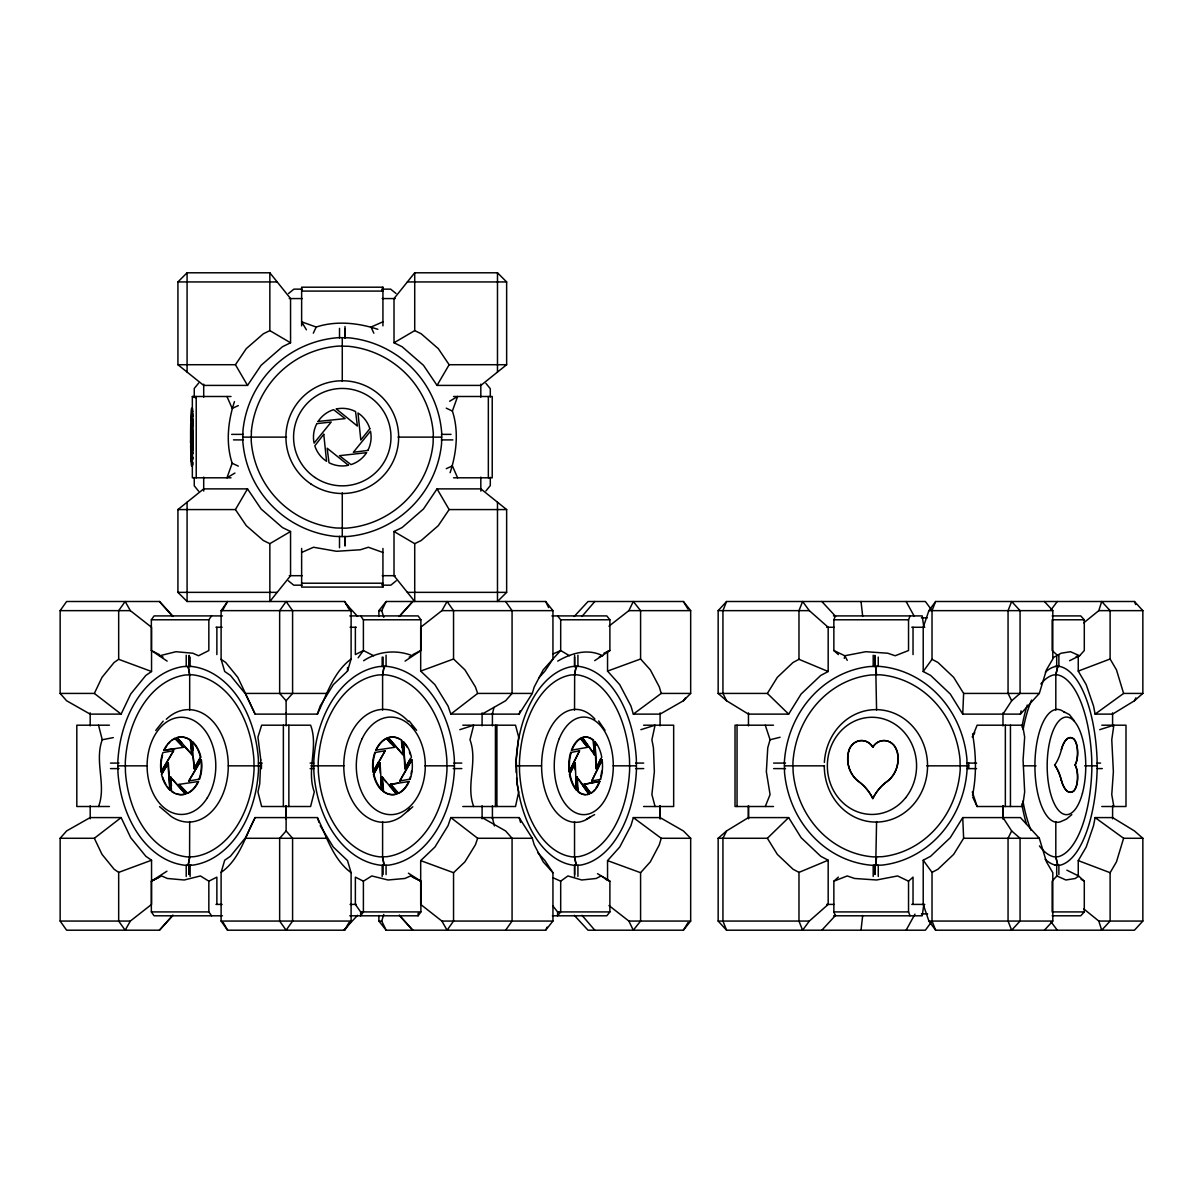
<?xml version="1.0" encoding="UTF-8"?>
<svg xmlns="http://www.w3.org/2000/svg" width="1203" height="1203" viewBox="0 0 1203 1203"><rect width="100%" height="100%" fill="white"/><g stroke="black" fill="none" stroke-linecap="round" stroke-linejoin="round"><path stroke-width="1.5" d="M1055.061 666.372L1059.347 666.372A103.458 40.917 90 0 1 1097.076 759.063L1097.136 769.755A103.458 40.917 -90 0 1 1060.475 865.122L1055.061 865.258M313.803 765.83L313.788 761.92A103.458 73.157 -90 0 1 379.336 666.537L386.885 666.372A103.458 73.157 -90 0 1 454.328 759.063L454.448 769.755A103.458 73.157 90 0 1 388.915 865.122L383.125 865.258M519.44 765.83L519.44 762.266A94.706 57.308 90 0 1 570.808 674.988L576.703 674.778A94.706 57.308 -90 0 1 629.515 759.649L629.65 769.409A94.706 57.308 90 0 1 578.282 856.686L572.387 856.897A94.706 57.308 90 0 1 519.576 772.025L519.455 765.83M876.581 710.101L875.724 666.387L879.333 666.372A103.458 95.022 -90 0 1 966.926 759.063L967.077 769.755A103.458 95.022 90 0 1 881.949 865.122L875.724 865.258L876.581 821.574M792.927 765.845L792.942 762.266A94.706 86.977 -90 0 1 870.897 674.988L879.859 674.778A94.706 86.977 90 0 1 960.024 759.649L960.22 769.409A94.706 86.977 -90 0 1 882.265 856.686L873.303 856.897A94.706 86.977 -90 0 1 793.138 772.025L792.957 765.845M342.269 381.381L342.269 337.682L338.344 337.667A103.458 103.458 0 0 0 242.976 430.358L242.795 441.05A103.458 103.458 0 0 0 335.487 536.418L342.269 536.553M342.269 492.869L342.269 536.568L346.178 536.598A103.458 103.458 0 0 0 441.561 443.892L441.727 433.215A103.458 103.458 0 0 0 349.035 337.832L342.269 337.712M190.736 423.621L190.721 423.862A28.812 1.023 90 0 0 190.63 443.11L191.307 443.11A28.812 1.023 90 0 1 191.397 423.862L191.924 422.027L191.412 423.621M192.089 409.005L192.856 426.057L192.525 418.569L190.781 421.426A28.812 1.023 90 0 1 191.322 409.682L192.014 409.606M191.442 421.621L191.457 421.426A28.812 1.023 90 0 1 191.909 410.659M192.51 452.674L192.495 452.869A28.812 1.023 90 0 1 191.954 464.614L191.533 455.681L193.187 452.674L191.427 455.726M192.54 450.674L192.029 452.268L192.555 450.418A28.812 1.023 90 0 0 192.645 431.185L193.322 430.975M190.63 443.321L191.247 422.027M191.924 422.027L191.337 445.832A28.812 1.023 90 0 0 191.758 461.29L191.082 461.29A28.812 1.023 90 0 1 190.66 445.832L191.653 434.298L191.833 462.719M192.029 452.268L192.615 428.448A28.812 1.023 90 0 0 192.194 413.005L192.871 413.005A28.812 1.023 90 0 1 193.036 416.524M192.194 412.885L192.3 439.997L193.082 436.238M192.706 452.268L193.082 439.501M876.581 856.882L875.724 865.258M1044.415 601.5L1052.805 610.643L1052.805 659.003L1046.445 669.86L1039.317 693.424L1020.46 714.116L962.731 714.116L963.633 693.424L953.663 677.334L937.964 662.477L932.024 659.319L932.024 610.643L935.633 601.5L1134.444 601.5L1142.85 610.643L1142.85 693.424L1134.444 700.763L1112.595 714.116L1095.106 714.116L1093.542 706.026L1086.204 684.657L1078.249 671.094L1078.249 656.778M972.535 733.845C976.114 754.176 976.671 775.168 972.535 795.303M189.683 821.574L189.578 858.19L188.164 865.258L185.397 865.303A103.458 73.157 -90 0 1 117.954 772.612L117.834 761.92A103.458 73.157 90 0 1 183.382 666.552L191.112 666.417M382.599 710.086L382.599 674.763L384.118 666.417L386.073 666.372L386.073 655.199M574.538 710.086L574.658 673.469L576.252 666.417L578.628 666.372A103.458 62.601 -90 0 1 636.342 759.063L636.447 769.755A103.458 62.601 90 0 1 580.357 865.122L573.891 865.303A103.458 62.601 90 0 1 516.598 777.98M1055.813 710.086L1055.813 674.763L1057.798 666.417L1058.881 666.372L1058.881 655.199M861.017 930.205L862.686 915.483M192.104 455.726L191.097 448.238L191.848 465.335A28.812 1.023 90 0 1 191.172 462.719L190.976 434.298M192.39 462.102L192.525 465.335A28.812 1.023 90 0 1 192.029 464.824M923.829 904.43L922.22 915.799L833.604 915.799M188.164 865.288L189.683 856.912L194.059 856.686A94.706 66.962 -90 0 0 254.074 769.409L253.923 759.649A94.706 66.962 90 0 0 192.209 674.778L185.322 674.988A94.706 66.962 90 0 0 125.292 762.266L125.443 772.025A94.706 66.962 -90 0 0 187.157 856.897L189.683 856.912M382.599 674.763L385.125 674.778A94.706 66.962 -90 0 1 446.839 759.649L446.99 769.409A94.706 66.962 -90 0 1 386.975 856.686L380.073 856.897A94.706 66.962 90 0 1 318.359 772.025L318.209 762.266A94.706 66.962 -90 0 1 378.223 674.988L382.599 674.793L384.118 666.387M844.311 658.387L844.807 655.755L865.829 651.71L887.769 653.229L895.167 655.755L908.536 650.537L908.536 619.786L910.07 615.906M1020.46 714.116L1021.091 710.883M1044.415 930.205L1052.805 921.062L1052.805 872.701L1046.445 861.844L1039.317 838.28L1020.46 817.589L962.731 817.589L950.265 837.694L930.641 856.265L923.212 860.22L923.212 904.43L928.896 921.062L935.633 930.205L1134.444 930.205L1142.85 921.062L1142.85 838.28L1134.444 830.942L1112.595 817.589L1095.106 817.589L1093.542 825.679L1086.204 847.047L1078.249 860.611L1078.249 876.716M1095.106 817.589L1123.602 838.28L1116.474 861.844L1110.113 872.701L1110.113 921.062L1101.707 930.205L1098.805 921.062L1083.723 908.866M574.538 674.763L576.252 666.387M98.541 725.198L102.24 739.755C94.18 761.71 106.691 785.228 98.541 806.506M1040.851 683.936A94.706 37.458 -90 0 1 1053.377 674.988L1055.813 674.793L1057.798 666.387M492.388 714.116L493.982 707.439M765.273 725.198L770.07 739.755L767.755 747.815L766.356 771.709L770.07 794.597L765.273 806.506M221.111 872.386L224.705 860.22L230.435 856.265L245.532 837.694L255.126 817.589L317.381 817.589C326.84 836.927 333.02 859.243 351.111 872.701L351.111 921.062L344.644 930.205L227.578 930.205L221.111 921.062L221.111 872.386C239.502 859.619 245.201 836.476 255.126 817.589M378.885 616.222L378.885 610.643L386.163 601.5L545.651 601.5L552.944 610.643L552.944 659.003L543.2 669.86L534.222 686.943L532.297 693.424L477.651 693.424L475.426 686.943L464.929 669.86L453.546 659.003L453.546 610.643L447.08 601.5L441.892 610.643L420.689 627.274L420.689 671.094L434.915 684.657L448.042 706.026L450.824 714.116L519.14 714.116L520.102 710.883M574.237 915.288L588.041 930.205L683.394 930.205L690.672 921.062L690.672 838.28L683.394 830.942L660.086 817.589L633.334 817.589L630.943 825.679L619.71 847.047L607.545 860.611L607.545 880.416M633.334 817.589L661.229 838.28L659.319 844.762L650.327 861.844L640.582 872.701L640.582 921.062L633.304 930.205L628.868 921.062L608.974 905.543M222.39 610.643L227.578 601.5L221.111 610.643L221.111 659.319L224.705 671.5L230.435 675.439L245.532 694.011L255.126 714.116L317.381 714.116L320.178 706.026L333.306 684.657L347.517 671.094L351.111 659.003L351.111 610.643L344.644 601.5L187.082 601.5L177.924 592.357L177.924 509.576L203.698 488.884L247.517 488.884L261.096 508.989L282.449 527.561L290.555 531.5L290.555 575.726L269.848 601.5L269.848 543.681L290.555 531.5M537.636 852.476L544.944 860.611L552.944 872.701L552.944 921.062L545.651 930.205L386.163 930.205L381.727 921.062L383.787 914.415M1083.723 622.838L1098.805 610.643L1101.707 601.5L1110.113 610.643L1110.113 659.003L1116.474 669.86L1123.602 693.424L1095.106 714.116M190.766 421.621L191.743 418.614M234.45 401.607C227.984 421.276 225.623 443.305 232.179 463.245L226.961 477.802L234.946 473.035M450.117 472.689C456.584 453.02 458.944 430.975 452.388 411.05L457.606 396.494L449.621 401.246M579.53 750.732L570.628 752.582A28.812 16.601 -90 0 0 569.124 771.815L579.53 750.732L569.154 772.025M571.38 750.326L571.455 750.131A28.812 16.601 -90 0 1 580.357 738.386L587.56 747.319L571.996 750.131A28.812 16.601 -90 0 1 580.914 738.386L581.079 738.311M599.35 781.379L583.726 784.386L590.929 793.318A28.812 16.601 -90 0 0 599.831 781.574L599.274 781.574A28.812 16.601 -90 0 1 596.056 787.905M600.102 779.138L600.658 779.138A28.812 16.601 -90 0 0 602.162 759.89L591.756 780.973L602.132 759.679M935.633 601.5L928.896 610.643L923.212 627.274L923.212 671.5L930.641 675.439L950.265 694.011L962.731 714.116M317.381 714.116C326.84 694.778 333.02 672.462 351.111 659.003M532.297 838.28L519.14 817.589L450.824 817.589L448.042 825.679L434.915 847.047L420.689 860.611L420.689 904.43L441.892 921.062L447.08 930.205L453.546 921.062L453.546 872.701L464.929 861.844L475.426 844.762L477.651 838.28L532.297 838.28L534.222 844.762L543.2 861.844L552.944 872.701M381.667 290.645L382.93 287.201L301.637 287.201L301.637 325.863M726.567 601.5L722.943 610.643L722.943 693.424L726.567 700.763L748.416 714.116L788.657 714.116L801.123 694.011L820.747 675.439L828.175 671.5L828.175 627.274L809.333 610.643L802.596 601.5L798.972 610.643L798.972 659.319L793.033 662.477L777.333 677.334L767.364 693.424L718.161 693.424L718.161 610.643L726.567 601.5L925.378 601.5L931.152 609.335M838.356 654.582L833.859 650.537L833.859 619.786L835.393 615.906M385.155 750.732L374.795 752.582A28.812 19.639 -90 0 0 373.02 771.815L385.155 750.732L380.058 760.085M375.697 750.326L375.772 750.131A28.812 19.639 -90 0 1 386.298 738.386L394.659 747.319L376.268 750.131A28.812 19.639 -90 0 1 386.795 738.386L386.99 738.311M409.246 781.379L409.17 781.574A28.812 19.639 -90 0 1 398.644 793.318L390.283 784.386L408.674 781.574A28.812 19.639 -90 0 1 398.148 793.318L397.952 793.394M399.772 780.973L410.148 779.138A28.812 19.639 -90 0 0 411.922 759.89L399.772 780.973L411.892 759.679M173.608 750.732L162.901 752.582A28.812 20.376 90 0 0 161.037 771.815L173.608 750.732L161.082 772.025M163.819 750.326L163.909 750.131A28.812 20.376 90 0 1 174.826 738.386L183.473 747.319L163.819 750.326L175.052 748.642M164.3 750.326L164.375 750.131A28.812 20.376 90 0 1 166.871 745.725M198.615 781.379L198.525 781.574A28.812 20.376 90 0 1 187.608 793.318L178.961 784.386L198.059 781.574A28.812 20.376 90 0 1 187.127 793.318L186.916 793.394M188.811 780.973L199.533 779.138A28.812 20.376 90 0 0 201.382 759.89L188.811 780.973L201.352 759.679M569.485 774.266L575.245 763.003L576.312 789.995A28.812 16.601 -90 0 1 569.53 774.552L575.245 763.003M596.041 768.702L594.974 741.71A28.812 16.601 -90 0 1 601.756 757.168L596.041 768.702L600.492 759.048M313.306 333.186L316.194 327.051C336.118 320.494 358.148 322.84 377.832 329.306M173.021 616.417L159.578 601.5L66.616 601.5L60.15 610.643L60.15 693.424L94.345 693.424L102.014 677.334L114.105 662.477L118.676 659.319L151.548 671.5L151.548 627.274L130.345 610.643L125.157 601.5L118.676 610.643L118.676 659.319M60.15 693.424L66.616 700.763L90.135 714.116L121.127 714.116L130.706 694.011L145.819 675.439L151.548 671.5M383.787 617.304L381.727 610.643L386.163 601.5M608.974 626.161L628.868 610.643L633.304 601.5L640.582 610.643L640.582 659.003L650.327 669.86L659.319 686.943L661.229 693.424L633.334 714.116L630.943 706.026L619.71 684.657L607.545 671.094L607.545 651.289M545.651 930.205L547.139 927.167M726.567 930.205L718.161 921.062L718.161 838.28L767.364 838.28L777.333 854.371L793.033 869.228L798.972 872.386L798.972 921.062L802.596 930.205L809.333 921.062L828.175 904.43L828.175 860.22L820.747 856.265L801.123 837.694L788.657 817.589L748.416 817.589L726.567 830.942L722.943 838.28L722.943 921.062L726.567 930.205L925.378 930.205L931.152 922.37M1011.663 830.942L1008.054 838.28L1008.054 921.062L1011.663 930.205L1020.069 921.062L1020.069 838.28L1011.663 830.942L1002.971 817.589M1134.444 700.763L1135.903 697.83M373.05 772.025L378.75 761.574M373.456 774.266L380.088 763.003L381.637 790.115A28.812 19.639 -90 0 1 373.501 774.552L380.088 763.003M404.855 768.702L403.426 741.71A28.812 19.639 -90 0 1 411.441 757.168L404.855 768.702L410.118 759.048M974.776 732.642L972.325 737.108L977.122 725.198L1022.61 725.198L1024.67 737.108L1023.076 759.995L1024.67 791.95L1022.61 806.506L977.122 806.506L972.656 796.987M906.115 930.205L914.987 914.1M161.503 774.266L168.345 763.003L169.999 790.115A28.812 20.376 90 0 1 161.548 774.552L168.345 763.003M194.074 768.702L200.405 757.168A28.812 20.376 90 0 0 192.089 741.71L194.074 768.702L200.886 757.168A28.812 20.376 90 0 0 192.57 741.71L191.954 741.589M60.15 838.28L66.616 830.942L90.135 817.589L121.127 817.589L130.706 837.694L145.819 856.265L151.548 860.22L151.548 904.43L130.345 921.062L125.157 930.205L118.676 921.062L118.676 872.386L114.105 869.228L102.014 854.371L94.345 838.28L60.15 838.28L60.15 921.062L66.616 930.205L159.578 930.205L173.021 915.288M344.644 930.205L348.975 922.581M177.924 509.576L235.427 509.576L247.517 488.884M437.05 385.411L449.14 364.72L506.643 364.72L506.643 281.938L497.486 272.795L414.719 272.795L394.013 298.57L394.013 342.78L402.118 346.735L423.471 365.306L437.05 385.411L480.869 385.411L506.643 364.72M683.394 930.205L688.011 922.581M962.731 817.589L963.633 838.28L953.663 854.371L937.964 869.228L932.024 872.386L932.024 921.062L935.633 930.205M519.14 714.116L532.297 693.424M1002.971 714.116L1011.663 700.763L1020.069 693.424L1020.069 610.643L1011.663 601.5L1008.054 610.643L1008.054 693.424L1011.663 700.763M552.944 659.003L544.944 671.094L538.854 677.875M177.924 364.72L235.427 364.72L246.284 348.629L263.382 333.772L269.848 330.614L290.555 342.78L290.555 298.57L269.848 272.795L187.082 272.795L177.924 281.938L177.924 364.72L203.698 385.411L247.517 385.411L261.096 365.306L282.449 346.735L290.555 342.78M497.486 502.237L497.486 601.5L506.643 592.357L506.643 509.576L480.869 488.884L437.05 488.884L423.471 508.989L402.118 527.561L394.013 531.5L394.013 575.726L414.719 601.5L414.719 543.681L394.013 531.5M506.643 509.576L449.14 509.576L438.283 525.666L421.185 540.523L414.719 543.681M167.142 661.124L151.352 650.537L151.352 619.786L154.089 615.906L222.45 615.906M163.037 657.079L159.773 655.755L175.954 651.71L192.841 653.229L198.54 655.755L208.841 650.537L208.841 619.786L211.578 615.906M349.787 915.799L418.133 915.799L420.885 911.919L420.885 881.182L408.403 873.198M505.606 930.205L512.072 921.062L512.072 838.28L505.606 830.942L482.087 817.589M358.163 657.785L363.396 650.537L363.396 619.786L360.659 615.906M923.212 671.5L932.024 659.319M1050.866 610.086L1057.287 601.5M633.334 714.116L660.086 714.116L683.394 700.763L685.605 697.83M597.515 873.664L609.891 881.182L609.891 911.919L606.793 915.799L552.357 915.799M155.728 730.462L163.187 721.123M198.645 383.08L194.254 388.479L194.254 396.795M485.922 490.959L490.298 485.576L490.298 477.305M581.981 616.417L594.808 601.5M286.119 700.763L292.585 693.424L292.585 610.643L286.119 601.5L279.652 610.643L279.652 693.424L286.119 700.763L286.119 714.116M286.119 830.942L279.652 838.28L279.652 921.062L286.119 930.205L292.585 921.062L292.585 838.28L286.119 830.942L286.119 817.589M399.456 616.417L412.885 601.5M159.337 930.205L172.766 915.288M399.201 616.417L412.659 601.5M1066.866 870.175L1078.55 875.949L1084.294 881.182L1084.294 911.919L1080.73 915.799L1052.159 915.799M553.305 658.507L560.688 650.537L560.688 619.786L557.606 615.906M821.844 930.205L835.634 915.288M574.237 616.417L588.041 601.5L683.394 601.5L690.672 610.643L690.672 693.424L683.394 700.763M343.787 930.205L357.592 915.288M767.364 838.28L788.657 817.589M412.809 806.792L401.17 816.626A56.466 39.925 -90 0 1 350.81 797.86A56.466 39.925 -90 0 1 356.404 724.642A56.466 39.925 -90 0 1 408.449 721.544M835.393 915.799L833.859 911.919L833.859 881.182L838.356 877.137M910.07 915.799L908.536 911.919L908.536 881.182L913.032 877.137L913.032 904.43M718.161 838.28L726.567 830.942M1071.813 814.596L1066.505 819.078L1061.497 821.288A56.466 22.331 90 0 1 1034.971 761.875A56.466 22.331 90 0 1 1064.535 712.477M288.54 293.502L293.923 289.141L302.179 289.141M396.238 580.778L390.84 585.169L382.554 585.169M1052.76 657.906L1061.091 653.229L1070.535 651.71L1079.587 655.755L1084.294 650.537L1084.294 619.786L1080.73 615.906L1052.159 615.906M1078.55 875.949L1075.362 878.476L1065.903 879.995L1056.851 875.949L1052.144 881.182L1052.144 911.919L1084.294 911.919M94.345 838.28L121.127 817.589M450.824 714.116L477.651 693.424M405.08 661.124L420.885 650.537L420.885 619.786L418.133 615.906L349.787 615.906M551.906 615.906L606.793 615.906L609.891 619.786L609.891 650.537L594.703 660.642M552.643 905.679L557.606 911.919L557.606 915.799L560.688 911.919L560.688 881.182L567.906 875.949L581.741 879.995L596.207 878.476L601.079 875.949L609.891 881.182L605.365 879.152M166.946 871.198L151.352 881.182L151.352 911.919L154.089 915.799L222.45 915.799M363.396 881.182L355.366 877.137L355.366 904.43L360.659 911.919L360.659 915.799L363.396 911.919L363.396 881.182L371.817 875.949L387.998 879.995L404.9 878.476L410.584 875.949L420.885 881.182L412.855 877.137M394.013 342.78L414.719 330.614L421.185 333.772L438.283 348.629L449.14 364.72M482.087 714.116L505.606 700.763L512.072 693.424L512.072 610.643L505.606 601.5M586.508 819.078L594.628 814.596M557.711 661.124C571.305 653.169 587.665 648.191 602.673 655.755L599.35 656.748M412.855 654.582L420.885 650.537M159.382 877.137L151.352 881.182L161.638 875.949L167.337 878.476L184.224 879.995L200.405 875.949L208.841 881.182L208.841 911.919L211.578 915.799M208.841 881.182L216.871 877.137L216.871 904.43M363.637 660.718C378.103 651.199 396.343 649.349 412.464 655.755L409.2 657.079M1069.557 660.718L1079.587 655.755L1076.144 656.477M238.314 405.606L232.179 408.403L226.961 396.494M446.253 468.689L452.388 465.892L457.606 477.802M581.816 737.725L581.936 737.665A28.812 16.601 -90 0 1 593.019 740.281L594.628 754.762L582.478 737.665A28.812 16.601 -90 0 1 593.575 740.281L593.711 740.431M585.56 794.672A28.812 16.601 -90 0 1 577.711 791.424L576.658 776.943L588.793 794.04A28.812 16.601 -90 0 1 587.184 794.491M590.207 793.394L590.372 793.318A28.812 16.601 -90 0 0 591.906 792.341M589.47 793.995L589.35 794.04A28.812 16.601 -90 0 1 578.267 791.424L577.575 791.273M553.154 653.906L560.688 650.537L569.5 655.755M603.861 653.229L609.891 650.537M382.93 321.818L371.02 327.051L373.832 333.186M301.637 552.463L313.547 547.245L336.434 551.29L360.329 549.771L368.374 547.245L382.93 552.463M798.972 872.386L828.175 860.22M833.859 881.182L847.228 875.949L854.626 878.476L876.581 879.995L897.588 875.949L908.536 881.182M388.013 737.725L388.659 737.665A28.812 19.639 -90 0 1 401.772 740.281L403.02 754.762L388.163 737.665A28.812 19.639 -90 0 1 399.516 739.108M396.915 793.995L396.283 794.04A28.812 19.639 -90 0 1 383.171 791.424L381.922 776.943L396.779 794.04A28.812 19.639 -90 0 1 383.667 791.424L383.005 791.273M1078.249 671.094L1110.113 659.003M176.615 737.725L176.766 737.665A28.812 20.376 90 0 1 190.36 740.281L192.149 754.762L177.247 737.665A28.812 20.376 90 0 1 190.841 740.281L191.021 740.431M175.503 738.311L175.307 738.386A28.812 20.376 90 0 0 171.638 740.612M185.818 793.995L185.187 794.04A28.812 20.376 90 0 1 171.593 791.424L170.285 776.943L185.668 794.04A28.812 20.376 90 0 1 175.773 793.529M118.676 872.386L151.548 860.22M420.689 671.094L453.546 659.003M607.545 671.094L640.582 659.003M459.802 729.68L473.681 725.198L469.997 739.755C478.057 761.71 465.546 785.228 473.681 806.506M1099.722 729.68L1113.843 725.198L1111.767 739.755L1113.376 771.709L1111.767 794.597L1113.843 806.506M640.868 729.68L655.064 725.198L651.906 739.755L653.44 747.815L654.357 771.709L651.906 794.597L655.064 806.506M770.07 739.755L780.115 737.244M102.24 739.755L113.308 737.604M591.756 780.973L600.568 779.379M583.726 784.386L599.891 781.379M390.283 784.386L398.404 783.063M1039.452 845.904A94.706 37.458 -90 0 0 1054.399 856.897L1058.264 856.686A94.706 37.458 -90 0 0 1091.843 769.409L1091.753 759.649A94.706 37.458 -90 0 0 1057.226 674.778L1055.813 674.763M577.921 655.199L577.921 666.372L572.162 666.537A103.458 62.601 -90 0 0 516.072 761.92L516.177 772.612M877.378 666.387L869.513 666.552A103.458 95.022 -90 0 0 784.371 761.92L784.536 772.612A103.458 95.022 90 0 0 872.13 865.303L874.852 865.303L874.852 874.506M1045.106 859.228A103.458 40.917 -90 0 0 1056.249 865.303L1057.798 865.273L1055.813 856.912L1055.813 821.574M574.538 821.574L574.538 856.912L576.252 865.273L574.598 865.303L574.598 876.476M189.683 710.101L189.683 674.763L188.164 666.387L190.931 666.372A103.458 73.157 90 0 1 258.374 759.063L258.495 769.755A103.458 73.157 -90 0 1 192.946 865.122L190.119 865.258L190.119 876.446M313.818 765.83L313.908 772.612A103.458 73.157 90 0 0 381.351 865.303L384.118 865.273L382.599 856.912L382.599 821.574M877.378 865.288L873.198 865.303L873.198 876.476M177.924 281.938L277.201 281.938M407.366 281.938L506.643 281.938M382.389 289.141L390.644 289.141L396.028 293.502M301.637 291.081L382.93 291.081M289.276 298.57L302.299 298.57M382.223 298.57L395.246 298.57M231.006 477.802L192.345 477.802L192.345 396.494L231.006 396.494M453.561 396.494L492.222 396.494L492.222 477.802L453.561 477.802M191.427 408.96A28.812 1.023 90 0 1 192.119 411.576L192.976 439.997M231.668 434.373L243.096 434.373M441.471 434.373L451.035 434.373M242.826 437.125L286.525 437.125M398.013 437.125L441.712 437.125M233.487 439.877L243.096 439.922M441.471 439.922L452.869 439.892M191.939 464.689L192.63 464.614A28.812 1.023 90 0 0 192.811 462.388M289.276 575.696L302.299 575.696M382.223 575.696L395.246 575.696M301.637 583.214L382.93 583.214M302.013 585.169L293.727 585.169L288.329 580.778M382.93 548.418L382.93 587.094L301.637 587.094L301.637 548.418M177.924 592.357L277.201 592.357M407.366 592.357L506.643 592.357M60.15 610.643L130.345 610.643M221.111 610.643L351.111 610.643M378.885 610.643L381.727 610.643M441.892 610.643L552.944 610.643M628.868 610.643L690.672 610.643M718.161 610.643L809.333 610.643M928.896 610.643L1052.805 610.643M1098.805 610.643L1142.85 610.643M833.453 615.906L922.22 615.906L923.829 627.274M921.423 617.846L927.348 617.846M151.352 619.786L208.841 619.786M363.396 619.786L420.885 619.786M560.688 619.786L609.891 619.786M833.859 619.786L908.536 619.786M1084.294 619.786L1052.144 619.786L1052.144 650.537L1057.903 655.755M215.969 627.274L222.134 627.274M350.103 627.274L356.314 627.274M826.656 627.274L834.1 627.274M911.769 627.274L924.791 627.274M221.111 659.319L225.698 662.477L237.773 677.334L245.457 693.424L327.005 693.424M661.229 693.424L690.672 693.424M963.633 693.424L1039.317 693.424M1123.602 693.424L1142.85 693.424M109.443 725.198L76.812 725.198L76.812 806.506L109.443 806.506M462.794 725.198L515.516 725.198L518.673 737.108L516.222 759.995L517.14 783.89L518.673 791.95L515.516 806.506L462.794 806.506M643.575 725.198L673.665 725.198L673.665 806.506L643.575 806.506M773.499 725.198L735.018 725.198L735.018 806.506L773.499 806.506M1101.798 725.198L1125.993 725.198L1125.993 806.506L1101.798 806.506M1073.362 738.747L1073.542 738.747A14.616 5.789 -90 0 1 1077.617 750.612A14.616 5.789 -90 0 1 1075.091 764.958A14.616 5.789 90 0 1 1077.437 779.303A14.616 5.789 90 0 1 1073.362 791.168L1073.542 791.168A14.616 5.789 90 0 0 1077.617 779.303A14.616 5.789 90 0 0 1075.091 764.958A14.616 5.789 90 0 0 1077.437 750.612A14.616 5.789 90 0 0 1073.362 738.747A27.489 10.872 -90 0 0 1061.272 749.68L1061.437 749.68A27.489 10.872 90 0 1 1073.542 738.747M872.776 747.108L872.852 747.108A14.616 13.428 90 0 1 886.04 740.717A14.616 13.428 90 0 1 896.927 751.003A27.489 25.248 -90 0 1 886.897 781.604A47.789 43.894 90 0 0 872.852 798.521L872.776 798.521A47.789 43.894 -90 0 0 858.747 781.604A27.489 25.248 90 0 1 848.701 751.003A14.616 13.428 90 0 1 859.604 740.717A14.616 13.428 90 0 1 872.776 747.108A14.616 13.428 90 0 1 885.964 740.717A14.616 13.428 90 0 1 896.852 751.003L896.927 751.003M183.473 747.319L175.036 738.311M185.051 747.274L192.149 754.762M587.56 747.319L580.523 738.311M848.701 751.003L848.792 751.003A14.616 13.428 -90 0 1 859.679 740.717A14.616 13.428 -90 0 1 872.852 747.108M374.9 752.326L375.291 752.582A28.812 19.639 -90 0 0 373.501 771.815L373.547 772.025M570.718 752.326L571.184 752.582A28.812 16.601 -90 0 0 569.666 771.815L569.711 772.025M193.142 756.792L194.555 768.702M110.465 763.093L119.007 763.093M258.465 763.078L262.149 763.078M310.103 763.078L313.788 763.078M453.877 763.078L461.802 763.078M635.74 763.078L643.695 763.078M773.604 763.093L785.499 763.078M967.032 763.078L976.61 763.078M1097.121 763.078L1100.565 763.078M1061.437 749.68A47.789 18.902 90 0 1 1054.745 764.958L1054.565 764.958A47.789 18.902 90 0 1 1061.272 780.236A27.489 10.872 90 0 0 1073.362 791.168M117.849 765.845L147.383 765.845M228.314 765.845L261.427 765.845L261.442 768.597M310.87 765.83L343.968 765.83M424.9 765.83L454.433 765.83M516.087 765.83L541.485 765.83M613.109 765.83L636.432 765.83M784.401 765.845L824.551 765.845M926.746 765.845L968.716 765.845L968.731 768.597M1023.392 765.83L1036.009 765.83M1084.625 765.83L1097.136 765.83M110.481 768.597L119.037 768.597M310.133 768.597L313.818 768.597M453.275 768.582L461.832 768.582M635.74 768.627L643.725 768.582M773.634 768.597L785.499 768.627M967.077 768.597L976.61 768.627M1097.136 768.582L1102.294 768.582M199.427 779.379L199.066 779.138A28.812 20.376 90 0 0 200.916 759.89L200.871 759.679M410.043 779.379L409.652 779.138A28.812 19.639 -90 0 0 410.449 776.567M1061.272 780.236L1061.437 780.236A27.489 10.872 -90 0 0 1073.542 791.168M886.822 781.604L886.897 781.604A47.789 43.894 -90 0 0 872.776 798.521M178.961 784.386L187.397 793.394M582.598 784.431L576.658 776.943M171.412 791.273L172.059 791.424A28.812 20.376 90 0 0 173.879 792.612M245.457 838.28L327.005 838.28M661.229 838.28L690.672 838.28M963.633 838.28L1039.317 838.28M1123.602 838.28L1142.85 838.28M215.969 904.4L222.134 904.43M350.103 904.43L356.314 904.4M826.656 904.4L834.1 904.4M911.769 904.4L924.806 904.4M151.352 911.919L208.841 911.919M360.659 911.919L420.885 911.919M557.606 911.919L609.891 911.919M833.859 911.919L908.536 911.919M921.438 913.874L927.588 913.874M60.15 921.062L130.345 921.062M221.111 921.062L351.111 921.062M378.885 915.483L378.885 921.062L381.727 921.062M441.892 921.062L552.944 921.062M628.868 921.062L690.672 921.062M718.161 921.062L809.333 921.062M928.896 921.062L1052.805 921.062M1098.805 921.062L1142.85 921.062M316.194 327.051L301.637 321.818L306.389 329.802M607.545 860.611L640.582 872.701M192.345 396.494L195.773 397.757M420.689 860.611L453.546 872.701M1078.249 860.611L1110.113 872.701M798.972 659.319L828.175 671.5M553.154 877.799L560.688 881.182M446.253 408.163L452.388 411.05M232.179 463.245L238.314 466.117M833.859 650.537L844.807 655.755L847.243 660.357M269.848 543.681L263.382 540.523L246.284 525.666L235.427 509.576M151.352 650.537L159.382 654.582M373.682 655.755L363.396 650.537L355.366 654.582L355.366 627.274M1063.948 711.785L1069.422 714.612L1074.429 720.943M1081.076 879.303L1084.294 881.182M450.824 817.589L477.651 838.28M94.345 693.424L121.127 714.116M170.48 790.115L170.345 789.995A28.812 20.376 90 0 1 167.217 786.476M169.864 789.995L167.879 763.003M402.81 741.589L402.93 741.71A28.812 19.639 -90 0 1 407.246 747.304M382.133 790.115L382.013 789.995A28.812 19.639 -90 0 1 373.998 774.552L373.953 774.266M381.516 789.995L380.749 778.296M718.161 693.424L726.567 700.763M159.533 806.611L171.112 816.401A56.225 39.759 -90 0 0 228.179 761.89A56.225 39.759 -90 0 0 166.27 719.259M767.364 693.424L788.657 714.116M578.117 791.273L577.199 776.943M821.844 601.5L835.634 616.417M346.299 604.207L357.592 616.417M399.201 915.288L412.659 930.205M159.337 601.5L172.766 616.417M399.456 915.288L412.885 930.205M177.097 737.725L181.909 743.183M170.285 776.943L185.337 793.995M581.981 915.288L594.808 930.205M388.509 737.725L403.02 754.762M386.494 738.311L390.885 743.454M390.78 784.386L398.449 793.394M381.922 776.943L386.178 781.935M389.456 785.8L396.434 793.995M485.922 383.336L490.298 388.704L490.298 396.99M198.645 491.215L194.254 485.801L194.254 477.501M409.14 720.943L416.629 730.326M378.885 921.062L386.163 930.205M1050.866 921.618L1057.287 930.205M923.212 860.22L932.024 872.386M582.357 737.725L594.628 754.762M584.282 784.386L590.763 793.394M583.019 785.8L588.914 793.995M598.628 720.943L605.034 730.326M320.178 825.679L333.306 847.047L347.517 860.611L351.111 872.701M683.394 601.5L688.011 609.124M437.05 488.884L449.14 509.576M235.427 364.72L247.517 385.411M344.644 601.5L348.975 609.124M223.262 922.581L227.578 930.205M906.115 601.5L914.1 615.996M545.651 601.5L548.613 607.59M245.457 693.424L255.126 714.116M1134.444 601.5L1135.662 604.553M381.667 583.65L382.93 587.094M317.381 817.589L319.051 822.446M972.325 791.95L977.122 806.506M519.14 817.589L520.583 822.446M1057.798 865.258L1055.813 856.882M492.388 817.589L494.373 825.935M576.252 865.258L574.538 856.882M384.118 865.258L382.599 856.882M188.164 666.417L189.683 674.793M161.563 772.025L161.518 771.815A28.812 20.376 90 0 1 162.54 755.153M601.575 759.679L601.605 759.89A28.812 16.601 -90 0 1 601.876 762.687M570.042 774.266L570.087 774.552A28.812 16.601 -90 0 0 576.854 789.995M875.724 666.417L876.581 674.793M861.017 601.5L862.686 616.222M192.435 741.589L193.097 750.04M190.54 740.431L191.668 754.762M170.766 776.943L171.473 785.905M403.306 741.589L405.351 768.702M401.441 740.431L401.982 747.604M382.419 776.943L383.501 791.273M379.592 763.003L380.374 773.213M594.868 741.589L596.598 768.702M593.741 749.394L594.071 754.762M574.688 763.003L575.124 769.815M575.666 778.296L576.417 790.115M192.796 411.576L192.796 411.727A28.812 1.023 90 0 0 192.194 408.509M192.119 411.576L192.179 426.057M1112.595 712.853L1112.595 725.875M1112.61 805.799L1112.595 818.822M1058.881 865.258L1058.881 874.566M1056.7 657.094L1056.7 666.417L1055.121 666.537A103.458 40.917 90 0 0 1045.392 672.146M1056.7 865.303L1056.7 876.476M1010.445 725.198L1010.445 806.506M1005.347 725.198L1005.347 806.506M1002.986 712.853L1002.986 725.875M968.686 763.078L968.686 765.845M913.032 627.274L913.032 654.582M878.25 657.064L878.25 666.372M878.265 865.258L878.265 876.446M874.837 666.417L874.837 655.379L874.792 666.657M874.792 865.047L874.792 874.31M873.198 655.244L873.198 666.417M748.461 712.853L748.461 725.875M737.048 725.198L737.048 806.506M660.101 712.853L660.086 725.875M577.921 865.258L577.921 876.431M574.613 655.334L574.613 666.657M574.613 865.047L574.613 874.461M574.583 657.094L574.583 666.417M497.486 272.795L497.486 372.058M496.914 725.198L496.914 806.506M495.425 725.198L495.425 806.506M492.418 712.853L492.418 725.875M492.418 805.799L492.418 818.822M488.343 396.494L488.343 477.802M482.102 712.853L482.087 725.875M482.102 805.799L482.102 818.822M480.824 384.148L480.824 397.17M480.824 477.08L480.824 491.08M418.133 913.212L418.133 915.799M414.719 272.795L414.719 330.614M386.073 865.258L386.073 874.566M383.125 657.169L383.125 666.657M383.125 865.047L383.125 874.461M382.93 287.201L382.93 325.863M382.178 657.094L382.178 666.417M382.178 865.303L382.178 876.476M347.517 667.515L347.517 671.094M345.05 328.69L345.05 337.953M345.05 536.343L345.05 545.606M345.02 326.524L345.02 337.712M345.02 536.598L345.02 545.906M339.517 328.359L339.517 337.953M339.517 536.343L339.502 547.726M288.855 725.198L288.855 806.506M286.149 712.853L286.149 725.875M283.367 725.198L283.367 806.506M269.848 272.795L269.848 330.614M261.412 763.078L261.412 765.845M216.871 627.274L216.871 654.582M203.698 384.148L203.698 397.17M203.698 477.08L203.698 491.08M196.224 396.494L196.224 477.802M190.119 657.064L190.119 666.372M189.157 666.417L189.157 655.379L189.112 666.657M189.157 874.506L189.157 865.303L191.112 865.288L186.224 865.303L186.224 876.476M189.112 865.047L189.112 874.31M187.082 272.795L187.082 372.058M187.082 502.237L187.082 601.5M186.224 655.244L186.224 666.417M90.18 712.853L90.195 725.875M90.195 805.799L90.195 818.822M1021.933 727.078A103.458 40.917 90 0 1 1027.227 705.108M1023.151 729.514A94.706 37.458 -90 0 1 1031.542 700.086M1026.415 823.905A103.458 40.917 -90 0 1 1021.798 803.89M1031.031 830.341A94.706 37.458 -90 0 1 1022.956 801.093M824.371 762.461A56.225 51.639 -90 0 1 903.438 718.281A56.225 51.639 -90 0 1 900.987 815.002A56.225 51.639 -90 0 1 824.281 766.161M1054.745 764.958A47.789 18.902 -90 0 1 1061.437 780.236M872.852 798.521A47.789 43.894 -90 0 0 858.822 781.604A27.489 25.248 90 0 1 848.792 751.003M897.107 751.003A27.489 25.248 90 0 1 887.077 781.604M595.741 743.364A28.812 16.601 -90 0 1 596.959 745.243M601.695 771.138A28.812 16.601 -90 0 1 600.778 776.567M594.748 789.619A28.812 16.601 -90 0 1 593.365 791.108M590.733 816.626A56.466 34.165 -90 0 1 541.696 761.875A56.466 34.165 -90 0 1 594.899 719.063M193.051 457.275A28.812 1.023 90 0 1 192.976 459.2M165.864 784.401A28.812 20.376 90 0 1 162.721 777.198M168.345 743.8A28.812 20.376 90 0 1 169.939 742.086M409.426 751.965A28.812 19.639 -90 0 1 410.268 754.507M411.531 771.138A28.812 19.639 -90 0 1 411.08 773.89M411.802 725.77A56.466 39.925 -90 0 1 413.847 728.838M409.862 808.491A56.466 39.925 -90 0 1 407.546 811.138M286.149 805.799L286.149 818.822L286.149 805.799M660.101 805.799L660.101 818.822L660.101 805.799M748.461 805.799L748.461 818.822L748.477 805.799M1002.986 805.799L1002.986 818.822L1002.986 805.799M251.412 430.945L251.201 440.704A94.706 94.706 0 0 0 336.073 527.982L345.832 528.192A94.706 94.706 0 0 0 433.11 443.321L433.321 433.561A94.706 94.706 0 0 0 348.449 346.284L338.69 346.073A94.706 94.706 0 0 0 251.412 430.945M260.795 759.995L259.728 783.89L257.938 791.95L261.637 806.506L310.6 806.506L314.284 791.95C306.224 770.01 318.735 746.477 310.6 725.198L261.637 725.198L257.938 737.108L260.795 759.995M316.855 423.621L316.705 423.862A28.812 28.812 0 0 0 314.088 443.11L331.201 422.027L316.855 423.621M318.133 421.426L345.141 418.614L333.592 409.682A28.812 28.812 0 0 0 318.133 421.426M366.539 452.674L366.434 452.869A28.812 28.812 0 0 1 350.975 464.614L339.426 455.681L366.539 452.674M367.862 450.418L353.366 452.268L370.479 431.185A28.812 28.812 0 0 1 367.862 450.418M323.757 434.298L314.81 445.832A28.812 28.812 0 0 0 326.569 461.29L323.757 434.298M369.832 428.734L360.81 439.997L357.998 413.005A28.812 28.812 0 0 1 369.757 428.448L369.832 428.734M336.329 408.96L357.396 426.057L355.562 411.576A28.812 28.812 0 0 0 336.329 408.96M348.449 465.275L348.238 465.335A28.812 28.812 0 0 1 329.005 462.719L327.171 448.238L348.449 465.275M905.664 797.694A48.586 44.616 -90 0 0 880.446 718.161A48.586 44.616 -90 0 0 829.784 781.694A48.586 44.616 -90 0 0 905.664 797.694M1082.459 793.168A48.782 19.293 -90 0 0 1067.828 717.199A48.782 19.293 -90 0 0 1049.121 787.213A48.782 19.293 -90 0 0 1082.459 793.168M559.305 738.552A48.782 29.519 90 0 0 581.696 814.521A48.782 29.519 90 0 0 610.312 744.492A48.782 29.519 90 0 0 559.305 738.552M310.735 483.847A56.361 56.361 0 0 0 398.509 441.11A56.361 56.361 0 0 0 317.607 386.464A56.361 56.361 0 0 0 310.735 483.847M315.021 477.501A48.691 48.691 0 0 0 390.855 440.569A48.691 48.691 0 0 0 320.96 393.366A48.691 48.691 0 0 0 315.021 477.501M207.397 797.694A48.586 34.346 -90 0 0 187.984 718.161A48.586 34.346 -90 0 0 148.977 781.694A48.586 34.346 -90 0 0 207.397 797.694M362.208 738.552A48.782 34.496 90 0 0 388.358 814.521A48.782 34.496 90 0 0 421.802 744.492A48.782 34.496 90 0 0 362.208 738.552"/></g></svg>
